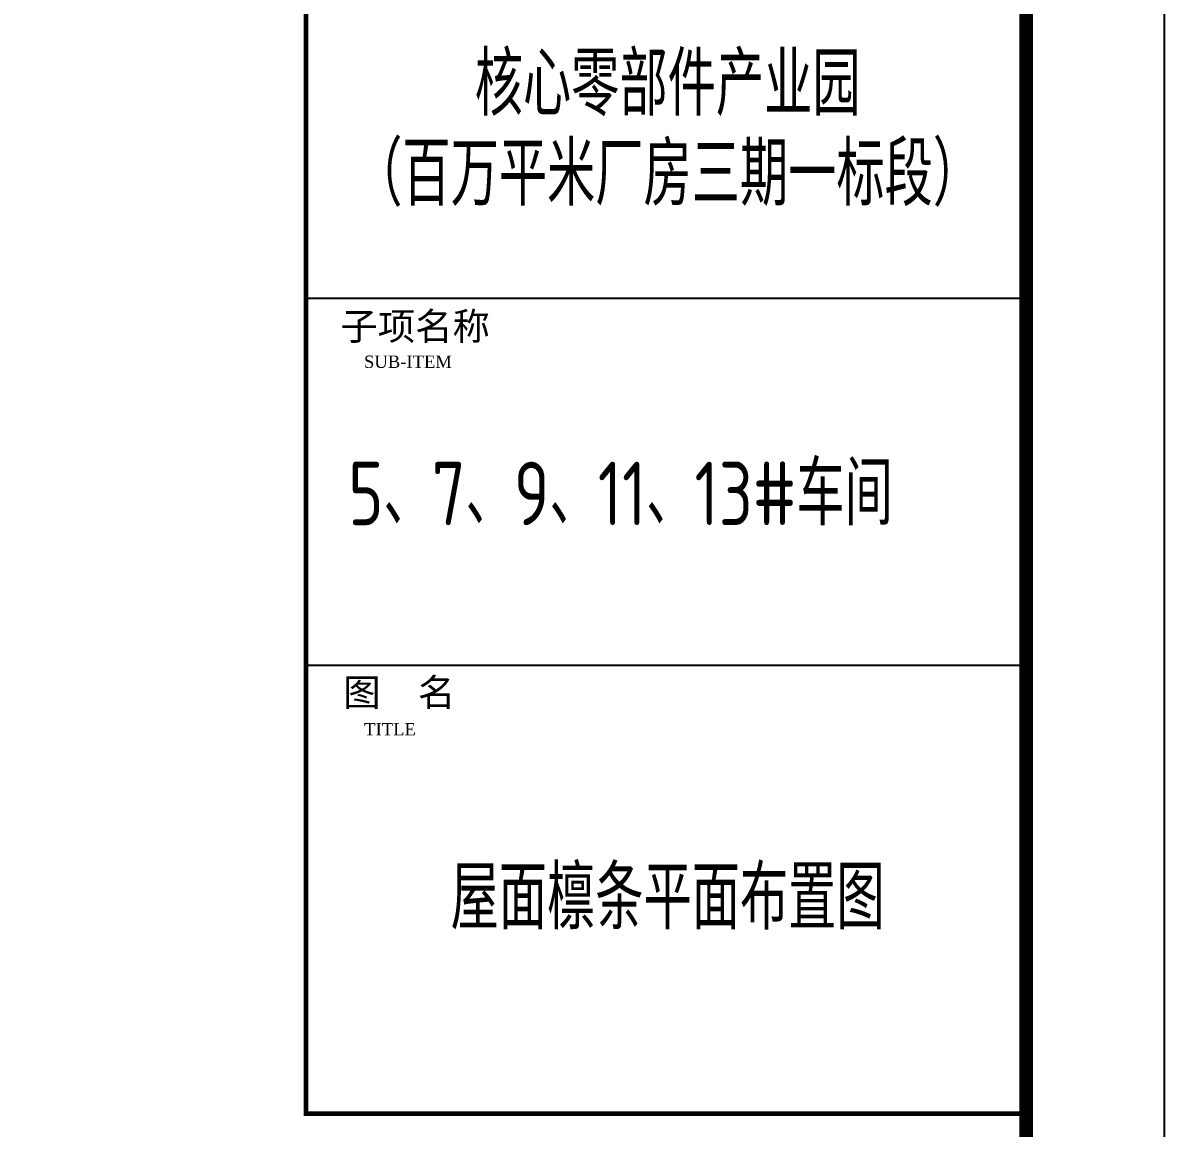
# Model space of a CAD drawing. Extents: x -2746917 to -971774, y -3334247 to -3250358.
# Drawn here: x -1701168 to -1692895, y -3303185 to -3295175 of the extents above; entities that cross this region are included whole.
import ezdxf
from ezdxf.enums import TextEntityAlignment as Align

# ---------------------------------------------------------------- set-up
doc = ezdxf.new("R2010")
doc.units = 0
doc.header["$LTSCALE"] = 1000
doc.header["$MEASUREMENT"] = 0
doc.layers.get('0').update_dxf_attribs({"linetype": 'CONTINUOUS'})
for name, color, linetype in [('PUB_TEXT', 7, 'CONTINUOUS'), ('PUB_TITLE', 4, 'CONTINUOUS'), ('WIN', 3, 'CONTINUOUS')]:
    doc.layers.add(name, color=color, linetype=linetype)
doc.layers.add('yichutu', color=7, linetype='CONTINUOUS', true_color=0xffffff, plot=False)
doc.styles.add('GHF', font='times.ttf')
doc.styles.add('hztxt', font='tssdeng.shx', dxfattribs={"width": 0.8, "bigfont": 'tssdchn.shx'})
doc.styles.add('STYLE1', font='simhei.ttf', dxfattribs={"width": 0.8})

# ---------------------------------------------------------------- blocks, each defined once
blk = doc.blocks.new('yct-891-420-89100-42000-100-2004.0')
at = {"layer": 'yichutu', "color": 7, "true_color": 0xffffff}
blk.add_lwpolyline([(0, 0), (0, 42000), (89100, 42000), (89100, 0)], close=True, dxfattribs=at)
blk = doc.blocks.new('A$C440D491C')
at = {"layer": 'PUB_TITLE', "color": 4}
for p, q in [((82878.9, 19002.6), (88100, 19002.6)), ((82878.9, 16343.2), (88100, 16343.2))]:
    blk.add_line(p, q, dxfattribs=at)
at = {"layer": 'PUB_TITLE'}
blk.add_lwpolyline([(0, 0), (0, 42000), (89100, 42000), (89100, 0)], close=True, dxfattribs=at)
at = {"layer": 'PUB_TITLE', "const_width": 100}
blk.add_lwpolyline([(88100, 1000), (88100, 41000), (713.3, 41000), (713.3, 1000), (88100, 1000)], dxfattribs=at)
at = {"layer": 'PUB_TITLE', "color": 4, "const_width": 35.1}
blk.add_lwpolyline([(82878.9, 24321.2), (88100, 24321.2), (88100, 13093.2), (82878.9, 13093.2)], close=True, dxfattribs=at)
at = {"layer": 'PUB_TEXT'}
for s, height, style, p in [('子项名称', 198.58, 'STYLE1', (83129.1, 18700.1)), ('SUB-ITEM', 89.36, 'GHF', (83299.9, 18497.5)), ('图  名', 198.58, 'STYLE1', (83149.4, 16046.7)), ('TITLE', 89.36, 'GHF', (83301, 15834.2))]:
    blk.add_text(s, height=height, dxfattribs=dict(at, style=style)).set_placement(p)
at = {"layer": 'WIN', "color": 6, "style": 'hztxt', "width": 0.8}
for s, p in [('核心零部件产业园', (85500.7, 20325.2)), ('（百万平米厂房三期一标段）', (85500.7, 19672.7))]:
    blk.add_text(s, height=460, dxfattribs=at).set_placement(p, align=Align.CENTER)
blk.add_text('5、7、9、11、13#车间', height=460, dxfattribs=at).set_placement((83185.9, 17357.5))

msp = doc.modelspace()

# ---------------------------------------------------------------- block references
at = {"ltscale": 1.5}
msp.add_blockref('A$C440D491C', (-1781995.02, -3316173.05), dxfattribs=at)
at = {"layer": 'yichutu'}
msp.add_blockref('yct-891-420-89100-42000-100-2004.0', (-1781995.02, -3316173.05), dxfattribs=at)

# ---------------------------------------------------------------- texts
at = {"layer": 'WIN', "color": 3, "style": 'hztxt', "width": 0.8}
msp.add_text('屋面檩条平面布置图', height=460, dxfattribs=at).set_placement((-1696494.34, -3301745.49), align=Align.CENTER)

doc.saveas('drawing.dxf')
